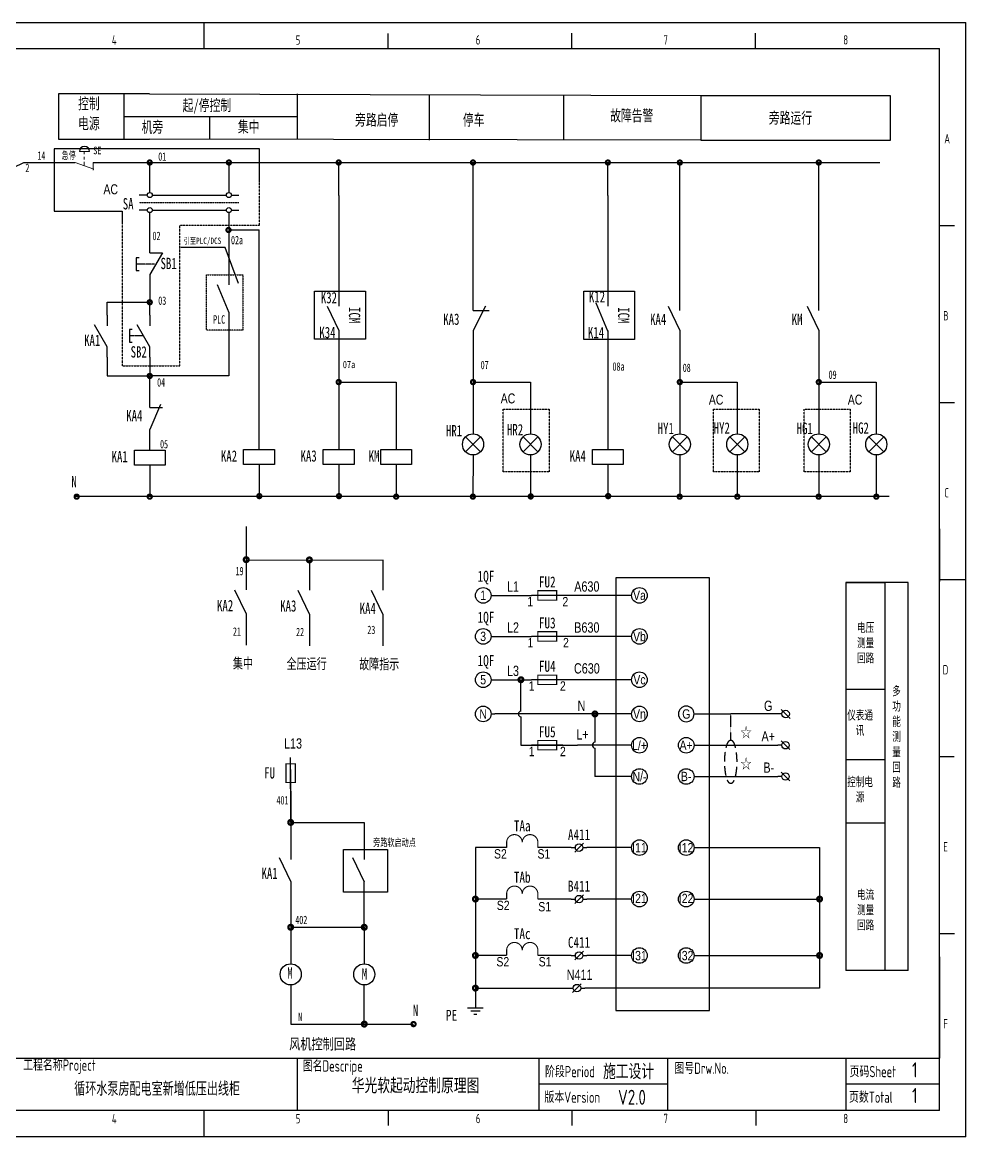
# Model space of a CAD drawing. Header units: millimetres. Extents: x 401220 to 2750366, y -101310 to 943175.
# Drawn here: x 1135406 to 1172682, y 230937 to 274941 of the extents above; entities that cross this region are included whole.
import ezdxf
from ezdxf.enums import TextEntityAlignment as Align

# ---------------------------------------------------------------- set-up
doc = ezdxf.new("R2010")
doc.units = ezdxf.units.MM
doc.linetypes.add('DASHED', pattern=[0.75, 0.5, -0.25])
doc.linetypes.add('HIDDEN', pattern=[0.375, 0.25, -0.125])
for name, color, linetype in [('CONNECT', 3, 'Continuous'), ('D1', 4, 'Continuous'), ('DIM', 1, 'Continuous'), ('TEXT', 4, 'Continuous'), ('图框_外框线', 7, 'Continuous'), ('图框_标题栏属性', 4, 'Continuous'), ('图框_标题栏文字', 6, 'Continuous'), ('图框_视口', 7, 'Continuous'), ('照明平面导线层', 3, 'Continuous')]:
    doc.layers.add(name, color=color, linetype=linetype)
doc.layers.add('SW', color=8, linetype='Continuous', lineweight=20)
doc.styles.add('IDQSTYLE', font='NSimSun.ttf', dxfattribs={"width": 0.7})
doc.styles.add('LEAD', font='simsun.ttf', dxfattribs={"width": 0.8})
doc.styles.add('NERIN_ISOCP', font='simsun.ttf', dxfattribs={"width": 0.75})
doc.styles.add('ROMANS', font='仿宋_GB2312.ttf', dxfattribs={"width": 0.67})
doc.styles.get("Standard").update_dxf_attribs({"font": 'arial.ttf', "bigfont": 'hzdx.shx'})
doc.styles.add('工程字', font='gbenor.shx', dxfattribs={"width": 0.8, "bigfont": 'hztxt.shx'})
doc.styles.add('标准', font='NSimSun.ttf', dxfattribs={"width": 0.667})

# ---------------------------------------------------------------- blocks, each defined once
blk = doc.blocks.new('SYMB2_M_PWF20')
at = {"color": 7}
blk.add_line((0, 0), (10, 0), dxfattribs=at)
at = {"color": 7, "const_width": 0.35}
blk.add_lwpolyline([(8, -1.5), (8, 1.5), (2, 1.5), (2, -1.5)], close=True, dxfattribs=at)
blk = doc.blocks.new('SYMB2_M_PWF26')
at = {"color": 7, "const_width": 0.35}
for points in [[(0, 0), (0, 1.67, -1), (5, 1.67, -2.414214)], [(5, 1.67, -1), (10, 1.67), (10, 0)]]:
    blk.add_lwpolyline(points, format="xyb", dxfattribs=at)
blk = doc.blocks.new('SYMB2_S_PWF4')
at = {"color": 7}
for p, q in [((-5, -0.5), (-5, 0.5)), ((-4, -1.5), (-4, 1.5)), ((-3, -2.5), (-3, 2.5)), ((0, 0), (-3, 0))]:
    blk.add_line(p, q, dxfattribs=at)
at = {"color": 7, "const_width": 0.3}
for points in [[(-5, 0.5), (-5, -0.5)], [(-4, 1.5), (-4, -1.5)], [(-3, 2.5), (-3, -2.5)]]:
    blk.add_lwpolyline(points, dxfattribs=at)
blk = doc.blocks.new('SYMB2_S_PWF23a')
for p, q in [((0, -1.3), (0, 0)), ((1.41, -1.09), (-1.41, -3.91))]:
    blk.add_line(p, q)
blk.add_circle((0, -2.5), 1.2)
blk = doc.blocks.new('SYMB2_M_PWF87')
at = {"color": 7}
for p, q in [((0, 0), (1.3, 0)), ((3.7, 0), (5, 0))]:
    blk.add_line(p, q, dxfattribs=at)
for p, q in [((2.5, 0), (1.1, -1.4)), ((3.9, 1.4), (2.5, 0))]:
    blk.add_line(p, q)
blk.add_circle((2.5, 0), 1.2)
blk = doc.blocks.new('SYMB2_S_PWF13a')
blk.add_line((-1.25, 0), (0, 0))
blk.add_circle((-3.75, 0), 2.5)

msp = doc.modelspace()

# ---------------------------------------------------------------- linework, layer by layer
at = {"color": 0}
for p, q in [((1140429.35313, 272114.22848), (1136833.04646, 272114.22848)), ((1136833.04646, 272114.22848), (1136833.04646, 270331.39288)), ((1136833.04646, 270331.39288), (1140429.35313, 270331.39288)), ((1140442.17754, 268218.76485), (1140442.17764, 269406.84677)), ((1143569.84427, 269404.56092), (1143569.84427, 268218.76485)), ((1140342.58714, 268119.17445), (1140026.99862, 268119.17445)), ((1140541.76794, 268119.17445), (1143470.25387, 268119.17445)), ((1143669.43467, 268119.17445), (1143956.0918, 268119.17445)), ((1140342.58714, 267524.12865), (1140026.99862, 267524.12865)), ((1140442.17743, 265843.22622), (1140442.17752, 267424.53825)), ((1140541.76794, 267524.12865), (1143470.25387, 267524.12865)), ((1143569.84427, 267424.53825), (1143569.84427, 264579.68348)), ((1143669.43467, 267524.12865), (1143956.0918, 267524.12865)), ((1140940.49815, 265843.22618), (1140442.17736, 264980.10942)), ((1139906.82427, 265644.04545), (1139906.82423, 265146.09346)), ((1140023.01307, 265644.04545), (1139906.82427, 265644.04545)), ((1139906.82423, 265146.09346), (1140023.01303, 265146.09345)), ((1138763.99154, 263371.73145), (1138763.99151, 262956.77145)), ((1140442.17713, 263371.73145), (1140442.17706, 262956.77145)), ((1143569.84427, 263466.36018), (1143569.84427, 260977.1498)), ((1138763.99144, 262126.85145), (1138266.03951, 262989.32965)), ((1139636.05496, 262807.06654), (1139636.05492, 262309.11454)), ((1139752.24376, 262807.06653), (1139636.05496, 262807.06654)), ((1140442.17694, 262126.85145), (1139944.2248, 262989.32954)), ((1139636.05492, 262309.11454), (1139752.24372, 262309.11453)), ((1138763.99141, 261711.89145), (1138763.99144, 262126.85145)), ((1140442.17687, 261711.89145), (1140442.17694, 262126.85145)), ((1140442.17711, 259726.93587), (1140442.17711, 260977.15012)), ((1143569.84427, 260977.1498), (1141816.46513, 260977.1498)), ((1140872.39273, 259844.89731), (1140442.17704, 258863.81907)), ((1169652.76046, 256210.8802), (1137513.73688, 256210.8802)), ((1146276.43035, 231967.52947), (1146276.43035, 234042.32947)), ((1146604.01493, 234038.71889), (1171644.6667, 234038.71889)), ((1155833.65528, 231974.57282), (1155833.65528, 234038.71889)), ((1160906.31129, 231974.57282), (1160906.31129, 234049.37282)), ((1167938.64844, 234038.71889), (1167938.64844, 231974.57282)), ((1160906.31129, 233011.97282), (1155833.65528, 233011.97282)), ((1171644.6667, 233011.97282), (1167938.64844, 233011.97282)), ((1171644.6667, 231974.57282), (1113548.72514, 231974.57282))]:
    msp.add_line(p, q, dxfattribs=at)
at = {"color": 0, "linetype": 'ByBlock', "ltscale": 3}
for p, q in [((1139418.50309, 272114.22848), (1139418.50309, 270331.39288)), ((1140429.35313, 272114.22848), (1162235.59563, 272051.17871)), ((1139418.50309, 271222.81068), (1146272.82411, 271222.81068)), ((1142807.85861, 271230.19363), (1142807.85861, 270331.39288)), ((1162235.59563, 270287.61103), (1140429.35313, 270331.39288)), ((1140442.17736, 264980.10942), (1140442.17725, 263887.3607)), ((1140442.17704, 258049.35988), (1140442.17704, 258863.81907)), ((1144759.95264, 258072.77977), (1144759.95264, 258887.23895)), ((1171644.66981, 254934.91889), (1171644.6667, 252860.11889)), ((1144253.7989, 251578.19674), (1144253.7989, 250341.51024)), ((1146749.55288, 251561.49917), (1146749.55288, 250324.81267)), ((1149656.50209, 251560.00875), (1149656.50209, 250323.32224)), ((1146011.01714, 244583.98986), (1146011.01714, 243347.30335)), ((1148918.71703, 243345.81254), (1148917.96635, 241881.68738))]:
    msp.add_line(p, q, dxfattribs=at)
at = {"color": 0, "ltscale": 0.7}
for p, q in [((1146272.82411, 272114.22848), (1146272.82411, 270331.39288)), ((1151489.02859, 272070.44664), (1151489.02859, 270287.61103)), ((1156791.24206, 272070.44664), (1156791.24206, 270287.61103)), ((1134619.13227, 268999.19207), (1135462.96425, 269404.56092)), ((1138203.96031, 269404.56092), (1155249.03653, 269404.56092)), ((1155249.03653, 269404.56092), (1161386.17162, 269404.56092)), ((1147907.36775, 268107.2478), (1147907.36775, 264927.73209)), ((1158542.1043, 268107.2478), (1158542.1043, 264927.73209)), ((1147907.36775, 264927.73209), (1147907.36775, 263734.01798)), ((1158542.1043, 264927.73209), (1158542.1043, 263734.01798)), ((1143574.34084, 263466.36018), (1143119.52567, 264579.68348)), ((1147447.45256, 263734.01798), (1147907.36775, 262776.64015)), ((1153708.21374, 263734.01798), (1153214.8141, 262776.64015)), ((1158540.62296, 262740.43189), (1158085.80779, 263853.75519)), ((1160926.25643, 263734.01798), (1161386.17162, 262776.64015)), ((1166416.93035, 263734.01895), (1166876.84555, 262776.64112)), ((1147907.36775, 262776.64015), (1147907.36775, 261857.02821)), ((1158542.1043, 262776.64015), (1158542.1043, 261857.02821)), ((1147907.36775, 261857.02821), (1147907.36775, 258072.77977)), ((1158542.1043, 261857.02821), (1158542.1043, 258072.77977)), ((1144253.7989, 255032.04281), (1144253.7989, 252535.57457)), ((1146749.55288, 253712.59111), (1146749.55288, 252518.877)), ((1149656.50209, 253711.10068), (1149656.50209, 252517.38657)), ((1143793.88371, 252535.57457), (1144253.7989, 251578.19674)), ((1146289.63768, 252518.877), (1146749.55288, 251561.49917)), ((1149196.5869, 252517.38657), (1149656.50209, 251560.00875)), ((1146009.95431, 245434.33639), (1146009.95431, 243347.30389)), ((1145551.10194, 241963.70789), (1146011.01714, 241006.33007)), ((1148458.05116, 241963.70789), (1148917.96635, 241006.33007))]:
    msp.add_line(p, q, dxfattribs=at)
at = {"color": 1}
for p, q in [((1144782.6209, 269949.67416), (1136669.88111, 269949.67416)), ((1136669.88111, 269949.67416), (1136669.88111, 267484.2005)), ((1144782.6209, 268637.71916), (1144782.6209, 269949.67416)), ((1136669.88111, 267484.2005), (1139359.13644, 267484.2005)), ((1139359.13644, 267484.2005), (1139359.13644, 266997.38682))]:
    msp.add_line(p, q, dxfattribs=at)
for p, q in [((1135462.96425, 269404.56092), (1137502.21906, 269404.56092)), ((1153214.8141, 263554.71671), (1153214.8141, 269404.56092)), ((1161386.17162, 263554.71671), (1161386.17162, 269404.56092)), ((1161386.17162, 269404.56092), (1169287.12534, 269404.56092)), ((1166876.84555, 263554.71768), (1166876.84555, 269404.56189)), ((1153214.8141, 263554.71671), (1153853.04234, 263554.71671)), ((1153214.8141, 262776.64015), (1153214.8141, 258691.88574)), ((1161386.17162, 262776.64015), (1161386.17162, 258691.88574)), ((1166876.84555, 262776.64112), (1166876.84555, 258691.88671)), ((1147907.38293, 260734.26295), (1150179.01123, 260734.26295)), ((1150179.01123, 260734.26295), (1150179.01123, 258072.77977)), ((1153214.8141, 260734.26295), (1155486.4424, 260734.26295)), ((1155486.4424, 260734.26295), (1155486.4424, 258691.88574)), ((1161386.17162, 260734.26295), (1163657.79992, 260734.26295)), ((1163657.79992, 260734.26295), (1163657.79992, 258691.88574)), ((1166876.84555, 260734.26391), (1169148.47385, 260734.26391)), ((1169148.47385, 260734.26391), (1169148.47385, 258691.88671)), ((1152920.26605, 258569.87994), (1153509.36215, 257980.78384)), ((1152920.26605, 257980.78384), (1153509.36215, 258569.87994)), ((1155191.89435, 258569.87994), (1155780.99045, 257980.78384)), ((1155191.89435, 257980.78384), (1155780.99045, 258569.87994)), ((1161091.62357, 258569.87994), (1161680.71968, 257980.78384)), ((1161091.62357, 257980.78384), (1161680.71968, 258569.87994)), ((1163363.25187, 258569.87994), (1163952.34798, 257980.78384)), ((1163363.25187, 257980.78384), (1163952.34798, 258569.87994)), ((1166582.2975, 258569.88091), (1167171.3936, 257980.78481)), ((1166582.2975, 257980.78481), (1167171.3936, 258569.88091)), ((1168853.9258, 258569.88091), (1169443.0219, 257980.78481)), ((1168853.9258, 257980.78481), (1169443.0219, 258569.88091)), ((1150179.01123, 257482.54565), (1150179.08705, 256211.01152)), ((1153214.8141, 257858.77804), (1153209.9548, 256184.7609)), ((1155486.4424, 257858.77804), (1155486.4424, 256178.15277)), ((1161386.17162, 257858.77804), (1161381.31233, 256184.7609)), ((1163657.79992, 257858.77804), (1163657.79992, 256210.8802)), ((1166876.84555, 257858.77901), (1166871.98625, 256184.76187)), ((1169148.47385, 257858.77901), (1169148.47385, 256210.88117)), ((1155108.0052, 247744.66633), (1155108.0052, 248980.92574)), ((1155108.0052, 247513.85615), (1155108.0052, 246395.19601)), ((1158033.23021, 247629.26124), (1158033.23021, 246510.6011)), ((1162100.93623, 247629.26124), (1163397.32897, 247628.84237)), ((1155108.0052, 246395.19601), (1157343.01913, 246395.19601)), ((1157323.28599, 246395.19601), (1157343.01913, 246395.19601)), ((1158033.23021, 246279.79092), (1158033.23021, 245161.13078)), ((1146009.95438, 245906.08305), (1146009.95438, 245906.08284)), ((1146011.01714, 243347.30335), (1148917.96635, 243345.81292)), ((1146011.01714, 243347.30335), (1146011.01714, 241881.68738)), ((1146011.01714, 241006.33007), (1146011.01714, 239207.85143)), ((1148917.96635, 239207.85143), (1148917.96635, 241006.33007)), ((1162100.94193, 240319.26758), (1163036.77349, 240319.26758)), ((1163036.77349, 240319.26758), (1166907.84481, 240319.26758)), ((1146011.01714, 239207.85143), (1148917.96635, 239207.85143)), ((1146011.01714, 239207.85143), (1146011.01714, 237763.40339)), ((1148917.96635, 239207.85143), (1148917.96635, 237763.40339)), ((1146011.01714, 236930.29569), (1146011.01714, 235383.3538)), ((1148917.96635, 235383.3538), (1148917.96635, 236930.29569)), ((1146011.01714, 235383.3538), (1148917.96635, 235383.3538)), ((1148917.96635, 235383.3538), (1150864.7051, 235383.3538))]:
    msp.add_line(p, q)
at = {"color": 1, "linetype": 'HIDDEN'}
for p, q in [((1144782.6209, 266932.13673), (1144782.6209, 268637.71916)), ((1139359.13644, 266997.38682), (1139359.13644, 261371.32518)), ((1141634.55621, 261371.32518), (1141634.55621, 266932.13673)), ((1141634.55621, 266932.13673), (1144782.6209, 266932.13673)), ((1139359.13644, 261371.32518), (1139542.54432, 261371.32518)), ((1139542.54432, 261371.32518), (1141634.55621, 261371.32518))]:
    msp.add_line(p, q, dxfattribs=at)
at = {"color": 0, "linetype": 'DASHED', "ltscale": 3}
msp.add_line((1140026.99862, 267821.65155), (1143956.0918, 267821.65155), dxfattribs=at)
at = {"color": 0, "ltscale": 3}
for p in [(1143569.84427, 266752.66756), (1144759.95264, 258887.23895)]:
    msp.add_line(p, (1144759.95264, 266752.66756), dxfattribs=at)
at = {"color": 0, "linetype": 'Continuous'}
for p, q in [((1140442.17743, 265843.22622), (1140940.49815, 265843.22618)), ((1140442.17711, 259726.93587), (1140940.49783, 259726.93583))]:
    msp.add_line(p, q, dxfattribs=at)
at = {"color": 4, "linetype": 'ByBlock', "ltscale": 3}
for p, q in [((1143426.75494, 266054.84661), (1141668.31949, 266054.84661)), ((1143952.24965, 264622.43623), (1143426.75494, 266054.84661))]:
    msp.add_line(p, q, dxfattribs=at)
at = {"color": 0, "linetype": 'HIDDEN', "ltscale": 3}
for p, q in [((1140634.25523, 265395.78997), (1139906.82425, 265396.81362)), ((1140193.20087, 262558.09049), (1139636.05494, 262558.09054))]:
    msp.add_line(p, q, dxfattribs=at)
at = {"ltscale": 3}
msp.add_line((1144253.7989, 253721.81397), (1149656.50209, 253703.62598), dxfattribs=at)
at = {"color": 0, "linetype": 'ByBlock'}
for p, q in [((1171644.6667, 251822.71889), (1171644.6667, 252860.11889)), ((1171644.6667, 250785.31889), (1171644.6667, 251822.71889)), ((1171644.6667, 250488.91889), (1171644.6667, 251526.31889)), ((1171644.6667, 249451.51889), (1171644.6667, 250785.31889)), ((1171644.6667, 249451.51889), (1171644.6667, 250488.91889)), ((1171644.6667, 248414.11889), (1171644.6667, 249451.51889)), ((1171644.6667, 247376.71889), (1171644.6667, 248414.11889)), ((1171644.6667, 246339.31889), (1171644.6667, 247376.71889)), ((1171644.6667, 245301.91889), (1171644.6667, 246339.31889)), ((1171644.6667, 244264.51889), (1171644.6667, 245301.91889)), ((1171644.6667, 243227.11889), (1171644.6667, 244264.51889)), ((1171644.6667, 242189.71889), (1171644.6667, 243227.11889)), ((1171644.6667, 241152.31889), (1171644.6667, 242189.71889)), ((1171644.6667, 240114.91889), (1171644.6667, 241152.31889)), ((1171644.6667, 239077.51889), (1171644.6667, 240114.91889)), ((1171644.6667, 238040.11889), (1171644.6667, 239077.51889)), ((1171644.6667, 238040.11889), (1171644.6667, 234038.71889))]:
    msp.add_line(p, q, dxfattribs=at)
at = {"color": 7, "linetype": 'HIDDEN', "ltscale": 5}
msp.add_line((1163397.32897, 246599.46263), (1163397.32897, 247628.84237), dxfattribs=at)
msp.add_lwpolyline([(1162235.59563, 272051.17871), (1169701.47666, 272051.17871), (1169701.47666, 270277.18629), (1162235.59563, 270277.18629)], close=True)
at = {"color": 0, "const_width": 165.984}
for points in [[(1140400.68111, 269404.56092, 1), (1140483.67311, 269404.56092, 1)], [(1143528.34827, 269404.56092, 1), (1143611.34027, 269404.56092, 1)], [(1153173.3181, 269404.56092, 1), (1153256.3101, 269404.56092, 1)], [(1140400.68125, 263887.3607, 1), (1140483.67325, 263887.3607, 1)], [(1140400.68111, 260977.15012, 1), (1140483.67311, 260977.15012, 1)], [(1147865.88693, 260734.26295, 1), (1147948.87893, 260734.26295, 1)], [(1153173.3181, 260734.26295, 1), (1153256.3101, 260734.26295, 1)], [(1161344.67562, 260734.26295, 1), (1161427.66762, 260734.26295, 1)], [(1166835.34955, 260734.26391, 1), (1166918.34155, 260734.26391, 1)], [(1137513.73688, 256210.8802, 1), (1137596.72888, 256210.8802, 1)], [(1140400.68111, 256210.8802, 1), (1140483.67311, 256210.8802, 1)], [(1144731.10382, 256231.96984, 1), (1144814.09582, 256231.96984, 1)], [(1147878.51893, 256231.96984, 1), (1147961.51093, 256231.96984, 1)], [(1150137.59105, 256211.01152, 1), (1150220.58305, 256211.01152, 1)], [(1153168.53462, 256210.8802, 1), (1153251.52662, 256210.8802, 1)], [(1155454.61708, 256218.50616, 1), (1155537.60908, 256218.50616, 1)], [(1158513.25548, 256231.96984, 1), (1158596.24748, 256231.96984, 1)], [(1161339.89214, 256210.8802, 1), (1161422.88414, 256210.8802, 1)], [(1163616.37974, 256211.01152, 1), (1163699.37174, 256211.01152, 1)], [(1166830.56607, 256210.88117, 1), (1166913.55807, 256210.88117, 1)], [(1169106.97785, 256210.8802, 1), (1169189.96985, 256210.8802, 1)], [(1150823.2091, 235383.3538, 1), (1150906.2011, 235383.3538, 1)]]:
    msp.add_lwpolyline(points, format="xyb", close=True, dxfattribs=at)
at = {"color": 0, "linetype": 'ByBlock', "const_width": 165.984}
for points in [[(1147865.87175, 269404.56092, 1), (1147948.86375, 269404.56092, 1)], [(1158500.6083, 269404.56092, 1), (1158583.6003, 269404.56092, 1)], [(1161344.67562, 269404.56092, 1), (1161427.66762, 269404.56092, 1)], [(1166835.34955, 269404.56189, 1), (1166918.34155, 269404.56189, 1)], [(1143512.52636, 266739.99686, 1), (1143595.51836, 266739.99686, 1)]]:
    msp.add_lwpolyline(points, format="xyb", close=True, dxfattribs=at)
at = {"color": 1, "linetype": 'DASHED', "ltscale": 3}
msp.add_lwpolyline([(1142686.93803, 264965.23512), (1144122.33351, 264965.23512), (1144122.33351, 262786.71896), (1142686.93803, 262786.71896)], close=True, dxfattribs=at)
at = {"color": 0, "linetype": 'ByBlock', "ltscale": 3}
for points in [[(1146956.73895, 264325.08718), (1148962.48786, 264325.08718), (1148962.48786, 262425.53653), (1146956.73895, 262425.53653)], [(1157591.4755, 264319.29932), (1159597.22441, 264319.29932), (1159597.22441, 262419.74867), (1157591.4755, 262419.74867)]]:
    msp.add_lwpolyline(points, close=True, dxfattribs=at)
at = {"color": 1, "linetype": 'HIDDEN'}
for points in [[(1154408.73089, 259660.75347), (1156217.50633, 259660.75347), (1156217.50633, 257194.53171), (1154408.73089, 257194.53171)], [(1162717.4965, 259660.75347), (1164526.27194, 259660.75347), (1164526.27194, 257194.53171), (1162717.4965, 257194.53171)], [(1166302.17288, 259660.75444), (1168110.94832, 259660.75444), (1168110.94832, 257194.53268), (1166302.17288, 257194.53268)]]:
    msp.add_lwpolyline(points, close=True, dxfattribs=at)
at = {"color": 0, "ltscale": 0.7}
for points in [[(1139834.05186, 258049.35988), (1141050.30223, 258049.35988), (1141050.30223, 257459.12576), (1139834.05186, 257459.12576)], [(1144151.82745, 258072.77977), (1145368.07782, 258072.77977), (1145368.07782, 257482.54565), (1144151.82745, 257482.54565)], [(1147299.24257, 258072.77977), (1148515.49294, 258072.77977), (1148515.49294, 257482.54565), (1147299.24257, 257482.54565)], [(1149570.88605, 258072.77977), (1150787.13642, 258072.77977), (1150787.13642, 257482.54565), (1149570.88605, 257482.54565)], [(1157933.97911, 258072.77977), (1159150.22949, 258072.77977), (1159150.22949, 257482.54565), (1157933.97911, 257482.54565)]]:
    msp.add_lwpolyline(points, close=True, dxfattribs=at)
at = {"color": 7, "const_width": 185.0688}
for points in [[(1144207.5317, 253721.81397, 1), (1144300.0661, 253721.81397, 1)], [(1146703.28568, 253712.59111, 1), (1146795.82008, 253712.59111, 1)], [(1155061.738, 248980.92574, 1), (1155154.2724, 248980.92574, 1)], [(1157986.96301, 247629.26124, 1), (1158079.49741, 247629.26124, 1)], [(1145964.74994, 243347.30335, 1), (1146057.28434, 243347.30335, 1)], [(1153263.57224, 240319.26758, 1), (1153356.10664, 240319.26758, 1)], [(1166861.57761, 240319.26758, 1), (1166954.11201, 240319.26758, 1)], [(1145964.74994, 239207.85143, 1), (1146057.28434, 239207.85143, 1)], [(1148871.69915, 239207.85143, 1), (1148964.23355, 239207.85143, 1)], [(1153263.57224, 238093.08398, 1), (1153356.10664, 238093.08398, 1)], [(1166861.57761, 238093.08398, 1), (1166954.11201, 238093.08398, 1)], [(1153263.57224, 236804.52911, 1), (1153356.10664, 236804.52911, 1)], [(1148871.69915, 235383.3538, 1), (1148964.23355, 235383.3538, 1)]]:
    msp.add_lwpolyline(points, format="xyb", close=True, dxfattribs=at)
at = {"color": 7}
msp.add_lwpolyline([(1148102.72701, 242284.4702), (1149834.56356, 242284.4702), (1149834.56356, 240597.33637), (1148102.72701, 240597.33637)], close=True, dxfattribs=at)
at = {"color": 0}
for centre in [(1140442.17754, 268119.17445), (1143569.84427, 268119.17445), (1140442.17754, 267524.12865), (1143569.84427, 267524.12865)]:
    msp.add_circle(centre, 99.5904, dxfattribs=at)
for centre in [(1153214.8141, 258275.33189), (1155486.4424, 258275.33189), (1161386.17162, 258275.33189), (1163657.79992, 258275.33189), (1166876.84555, 258275.33286), (1169148.47385, 258275.33286), (1146011.01714, 237346.84954), (1148917.96635, 237346.84954)]:
    msp.add_circle(centre, 416.55385)
at = {"color": 0, "ltscale": 0.7}
for centre in [(1137555.82878, 256210.8802), (1150865.301, 235383.3538)]:
    msp.add_circle(centre, 90.06387, dxfattribs=at)
for centre in [(1155122.05383, 247629.26124), (1158047.27884, 246395.19601)]:
    msp.add_arc(centre, 116.25704, 96.940648498, 263.059351502)
at = {"color": 7, "linetype": 'HIDDEN', "ltscale": 1500}
msp.add_ellipse((1163397.32897, 245738.93456), major_axis=(0, 860.52806), ratio=0.2749131186, dxfattribs=at)
at = {"layer": 'CONNECT', "color": 0, "linetype": 'ByBlock'}
for p, q in [((1147907.36775, 268107.2478), (1147907.36775, 269404.56092)), ((1158542.1043, 268107.2478), (1158542.1043, 269404.56092))]:
    msp.add_line(p, q, dxfattribs=at)
at = {"layer": 'CONNECT', "color": 0}
for p, q in [((1138763.99154, 263371.73145), (1138763.99154, 263887.3607)), ((1138763.99154, 263887.3607), (1140442.17725, 263887.3607)), ((1140442.17713, 263371.73145), (1140442.17725, 263887.3607)), ((1140442.17732, 263887.3607), (1140442.17732, 263887.3607)), ((1138763.99141, 261711.89145), (1138763.99141, 260977.15012)), ((1140442.17687, 261711.89145), (1140442.1767, 260977.15012)), ((1138763.99141, 260977.15012), (1140442.17711, 260977.15012)), ((1141816.46513, 260977.1498), (1140442.17677, 260977.15012)), ((1140442.17711, 257459.12576), (1140442.17711, 256210.8802)), ((1144759.95271, 257482.54565), (1144759.95271, 256234.30009)), ((1147907.36782, 257482.54565), (1147907.36782, 256234.30009)), ((1158542.10437, 257482.54565), (1158542.10437, 256234.30009))]:
    msp.add_line(p, q, dxfattribs=at)
at = {"layer": 'CONNECT', "color": 7}
for p, q in [((1167944.71956, 252818.57038), (1169486.71659, 252818.57038)), ((1170412.41931, 252818.57038), (1167944.71956, 252818.57038)), ((1167944.71956, 252818.57038), (1167944.71956, 239516.72392)), ((1169486.71659, 252818.57038), (1169486.71659, 239516.72392)), ((1170412.41931, 239516.72392), (1170412.41931, 252818.57038)), ((1154081.35322, 252311.4508), (1155531.39389, 252311.4508)), ((1159325.46128, 252311.4508), (1156765.18589, 252311.4508)), ((1167944.71956, 252379.69095), (1167944.71956, 239077.8445)), ((1169486.71659, 252379.69095), (1169486.71659, 239077.8445)), ((1170412.41931, 239077.8445), (1170412.41931, 252379.69095)), ((1167944.71956, 251968.87033), (1167944.71956, 238667.02388)), ((1169486.71659, 251968.87033), (1169486.71659, 238667.02388)), ((1170412.41931, 238667.02388), (1170412.41931, 251968.87033)), ((1167944.71956, 251529.99091), (1167944.71956, 238228.14445)), ((1169486.71659, 251529.99091), (1169486.71659, 238228.14445)), ((1170412.41931, 238228.14445), (1170412.41931, 251529.99091)), ((1167944.72526, 251245.27724), (1167944.72526, 237943.43078)), ((1169486.72229, 251245.27724), (1169486.72229, 237943.43078)), ((1170412.42502, 237943.43078), (1170412.42502, 251245.27724)), ((1154081.35322, 250693.22609), (1155531.39389, 250693.22609)), ((1159325.46128, 250693.22609), (1156765.18589, 250693.22609)), ((1167944.72526, 250806.39782), (1167944.72526, 237504.55136)), ((1169486.72229, 250806.39782), (1169486.72229, 237504.55136)), ((1170412.42502, 237504.55136), (1170412.42502, 250806.39782)), ((1154081.35322, 248980.92574), (1155531.39389, 248980.92574)), ((1159325.46128, 248980.92574), (1156765.18589, 248980.92574)), ((1169486.71659, 248599.67481), (1167944.71956, 248599.67481)), ((1159325.46128, 247629.26124), (1154081.35322, 247629.26124)), ((1165257.51443, 247628.84237), (1163397.32897, 247628.84237)), ((1159325.46128, 246395.19601), (1157343.01913, 246395.19601)), ((1162100.93623, 246394.92278), (1165252.06838, 246394.92278)), ((1169486.71659, 245824.97065), (1167944.71956, 245824.97065)), ((1159325.46128, 245161.13078), (1158033.23021, 245161.13078)), ((1162100.93623, 245160.85754), (1165252.06838, 245160.85754)), ((1169486.72229, 243323.39662), (1167944.72526, 243323.39662)), ((1154543.33489, 242351.89709), (1153309.83944, 242351.89709)), ((1153309.83944, 242351.89709), (1153309.83944, 237276.5472)), ((1157097.20643, 242351.89709), (1155777.12689, 242351.89709)), ((1159325.46698, 242351.89709), (1157714.10243, 242351.89709)), ((1162100.94193, 242351.89709), (1166907.84481, 242351.89709)), ((1166907.84481, 242351.89709), (1166907.84481, 237696.13039)), ((1153309.83944, 241460.30059), (1153309.83944, 236384.95069)), ((1166907.84481, 241460.29581), (1166907.84481, 236804.52911)), ((1154543.33489, 240319.26758), (1153309.83944, 240319.26758)), ((1157097.20643, 240319.26758), (1155777.12689, 240319.26758)), ((1159325.46698, 240319.26758), (1157714.10243, 240319.26758)), ((1154543.33489, 238093.08398), (1153309.83944, 238093.08398)), ((1157097.20643, 238093.08398), (1155777.12689, 238093.08398)), ((1159325.46698, 238093.08398), (1157714.10243, 238093.08398)), ((1162100.94193, 238093.08398), (1166907.84481, 238093.08398)), ((1170412.42502, 237504.55136), (1167944.72526, 237504.55136)), ((1169486.72799, 237504.55136), (1167944.73097, 237504.55136)), ((1153309.83944, 236804.52911), (1157012.07478, 236804.52911)), ((1166907.84481, 236804.52911), (1157628.97078, 236804.52911))]:
    msp.add_line(p, q, dxfattribs=at)
at = {"layer": 'D1', "color": 7, "linetype": 'ByBlock'}
msp.add_arc((1137867.77613, 269836.17672), 200.52575, 0, 180, dxfattribs=at)
at = {"layer": 'TEXT', "color": 7, "ltscale": 5}
msp.add_lwpolyline([(1158862.78928, 235919.41109), (1162563.60823, 235919.41109), (1162563.60823, 253003.28312), (1158862.78928, 253003.28312), (1158862.78928, 235919.41109)], dxfattribs=at)
at = {"layer": '图框_外框线', "color": 0}
for p, q in [((1110436.60651, 274930.75082), (1172682.0667, 274930.75082)), ((1172682.0667, 230937.17282), (1172682.0667, 274930.75082)), ((1172682.0667, 230937.17282), (1110436.60651, 230937.17282))]:
    msp.add_line(p, q, dxfattribs=at)
at = {"layer": '图框_外框线', "color": 0, "lineweight": 30}
for p, q in [((1142596.03086, 273908.49953), (1142596.03086, 274941.3299)), ((1171644.6667, 252938.87269), (1172682.0667, 252938.87269)), ((1142597.29923, 230937.17282), (1142597.29923, 231974.57282))]:
    msp.add_line(p, q, dxfattribs=at)
at = {"layer": '图框_外框线', "color": 0, "lineweight": -3}
for p, q in [((1149857.76913, 273906.78315), (1149857.76913, 274499.58315)), ((1157119.73659, 273913.82649), (1157119.73659, 274506.62649)), ((1164381.53659, 273913.82649), (1164381.53659, 274506.62649)), ((1171644.6667, 266923.72155), (1172236.13659, 266923.72155)), ((1171644.6667, 259933.61661), (1172236.13659, 259933.61661)), ((1171644.6667, 245954.01636), (1172222.70818, 245954.01636)), ((1171644.6667, 238964.64812), (1172237.4667, 238964.64812)), ((1149859.09923, 231967.52947), (1149859.09923, 231374.72947)), ((1157121.0667, 231974.57282), (1157121.0667, 231381.77282)), ((1164382.8667, 231974.57282), (1164382.8667, 231381.77282))]:
    msp.add_line(p, q, dxfattribs=at)
at = {"layer": '图框_视口', "color": 0}
for p, q in [((1113548.72514, 273903.17257), (1171644.6667, 273903.17257)), ((1171644.6667, 231974.57282), (1171644.6667, 273903.17257)), ((1113550.05525, 234038.71889), (1171644.6667, 234038.71889))]:
    msp.add_line(p, q, dxfattribs=at)
at = {"layer": '照明平面导线层', "color": 7, "linetype": 'ByBlock', "lineweight": 20}
for p, q in [((1138068.27363, 269836.17672), (1137667.27863, 269836.17672)), ((1137853.08969, 269735.92797), (1137853.08969, 269836.17672)), ((1137502.21906, 269404.56092), (1138233.3332, 269143.12885)), ((1137853.08969, 269529.87186), (1137853.08969, 269630.12061)), ((1137853.08969, 269279.09647), (1137853.08969, 269429.62311)), ((1138203.96031, 269404.56092), (1138203.96031, 269103.34122))]:
    msp.add_line(p, q, dxfattribs=at)

# ---------------------------------------------------------------- block references
at = {"color": 7, "xscale": 123.3791999982046, "yscale": 123.3791999982046, "zscale": 123.3791999982046}
for name, p in [('SYMB2_S_PWF13a', (1154081.35322, 252311.4508)), ('SYMB2_S_PWF13a', (1154081.35322, 250693.22609)), ('SYMB2_S_PWF13a', (1154081.35322, 248980.92574)), ('SYMB2_S_PWF13a', (1154081.35322, 247629.26124)), ('SYMB2_S_PWF13a', (1162100.93623, 246394.92278)), ('SYMB2_S_PWF13a', (1162100.93623, 245160.85754)), ('SYMB2_M_PWF26', (1154543.33489, 242351.89709)), ('SYMB2_M_PWF87', (1157097.20643, 242351.89709)), ('SYMB2_S_PWF13a', (1162100.94193, 242351.89709)), ('SYMB2_M_PWF26', (1154543.33489, 240319.26758)), ('SYMB2_M_PWF87', (1157097.20643, 240319.26758)), ('SYMB2_S_PWF13a', (1162100.94193, 240319.26758)), ('SYMB2_M_PWF26', (1154543.33489, 238093.08398)), ('SYMB2_M_PWF87', (1157097.20643, 238093.08398)), ('SYMB2_S_PWF13a', (1162100.94193, 238093.08398))]:
    msp.add_blockref(name, p, dxfattribs=at)
at = {"color": 7}
for name, p, xscale, yscale, zscale, rotation in [('SYMB2_S_PWF13a', (1159325.46128, 252311.4508), 123.3791999982046, 123.3791999982046, 123.3791999982046, 179.9999969264097), ('SYMB2_M_PWF20', (1156765.18589, 252311.4508), 123.3791999982046, 123.3791999982046, 123.3791999982046, 179.9999969264097), ('SYMB2_M_PWF20', (1156765.18589, 250693.22609), 123.3791999982046, 123.3791999982046, 123.3791999982046, 179.9999969264097), ('SYMB2_S_PWF13a', (1159325.46128, 250693.22609), 123.3791999982046, 123.3791999982046, 123.3791999982046, 179.9999969264097), ('SYMB2_M_PWF20', (1156765.18589, 248980.92574), 123.3791999982046, 123.3791999982046, 123.3791999982046, 179.9999969264097), ('SYMB2_S_PWF13a', (1159325.46128, 248980.92574), 123.3791999982046, 123.3791999982046, 123.3791999982046, 179.9999969264097), ('SYMB2_S_PWF13a', (1159325.46128, 247629.26124), 123.3791999982046, 123.3791999982046, 123.3791999982046, 179.9999969264097), ('SYMB2_S_PWF13a', (1162100.93623, 247629.26124), -123.3791999982046, 123.3791999998878, 123.3792, 180.0000030735903), ('SYMB2_S_PWF23a', (1165257.51443, 247628.84237), 123.3791999998878, 123.3791999998878, 123.3791999998878, 89.99999846379107), ('SYMB2_M_PWF20', (1156765.18589, 246395.19594), 123.3791999982046, 123.3791999982046, 123.3791999982046, 179.9999969264097), ('SYMB2_S_PWF13a', (1159325.46128, 246395.19601), 123.3791999982046, 123.3791999982046, 123.3791999982046, 179.9999969264097), ('SYMB2_S_PWF23a', (1165252.06838, 246394.92278), 123.3791999998878, 123.3791999998878, 123.3791999998878, 89.99999846379107), ('SYMB2_M_PWF20', (1146009.95431, 244672.29105), 123.3791999982046, 123.3791999982046, 123.3791999982046, 89.99999692640965), ('SYMB2_S_PWF13a', (1159325.46128, 245161.13078), 123.3791999982046, 123.3791999982046, 123.3791999982046, 179.9999969264097), ('SYMB2_S_PWF23a', (1165252.06838, 245160.85754), 123.3791999998878, 123.3791999998878, 123.3791999998878, 89.99999846379107), ('SYMB2_S_PWF13a', (1159325.46698, 242351.89709), 123.3791999982046, 123.3791999982046, 123.3791999982046, 179.9999969264097), ('SYMB2_S_PWF13a', (1159325.46698, 240319.26758), 123.3791999982046, 123.3791999982046, 123.3791999982046, 179.9999969264097), ('SYMB2_S_PWF13a', (1159325.46698, 238093.08398), 123.3791999982046, 123.3791999982046, 123.3791999982046, 179.9999969264097), ('SYMB2_S_PWF4', (1153309.83944, 236384.95069), 123.3791999998878, 123.3791999998878, 123.3791999998878, 89.99999846379107)]:
    msp.add_blockref(name, p, dxfattribs=dict(at, xscale=xscale, yscale=yscale, zscale=zscale, rotation=rotation))
at = {"layer": 'TEXT', "color": 7, "xscale": 123.3791999982046, "yscale": 123.3791999982046, "zscale": 123.3791999982046}
msp.add_blockref('SYMB2_M_PWF87', (1157012.07478, 236804.52911), dxfattribs=at)

# ---------------------------------------------------------------- texts
at = {"color": 0, "ltscale": 0.7, "style": 'IDQSTYLE', "width": 0.7}
for s, p in [('控制', (1137610.98134, 271511.44294)), ('起/停控制', (1141740.50841, 271442.52214)), ('故障告警', (1158632.55354, 271037.45109)), ('电源', (1137610.98134, 270724.63403)), ('机旁', (1140121.66551, 270582.70804)), ('集中', (1143924.48169, 270596.6001)), ('旁路启停', (1148556.94578, 270865.37933)), ('停车', (1152814.56557, 270865.37933)), ('旁路运行', (1164902.79406, 270944.33258))]:
    msp.add_text(s, height=447.060634, dxfattribs=at).set_placement(p)
for s, height, p in [('14', 331.968, (1136162.11591, 269677.96178)), ('01', 331.968, (1140937.63165, 269637.7834)), ('2', 331.968, (1135608.08091, 269193.55478)), ('SA', 447.060634, (1139589.16367, 267776.19175)), ('02', 331.968, (1140710.31749, 266505.46511)), ('02a', 331.968, (1143890.13666, 266338.73209)), ('SB1', 447.060634, (1141189.52468, 265419.67231)), ('03', 331.968, (1140937.38255, 263949.31297)), ('K32', 447.060634, (1147521.42201, 264063.64152)), ('K12', 447.060634, (1158112.95112, 264104.76234)), ('PLC', 331.968, (1143184.79342, 263207.33873)), ('KA3', 447.060634, (1152358.80675, 263214.14497)), ('KA4', 447.060634, (1160530.16428, 263214.14497)), ('KM', 447.060634, (1166020.83821, 263214.14593)), ('K34', 447.060634, (1147464.33909, 262689.08652)), ('K14', 447.060634, (1158074.89771, 262691.31077)), ('KA1', 447.060634, (1138169.2072, 262384.30439)), ('07a', 287.5, (1148316.7897, 261425.71357)), ('07', 331.968, (1153675.40897, 261408.73348)), ('08a', 331.968, (1158963.80706, 261346.95886)), ('08', 331.968, (1161658.21126, 261297.46607)), ('09', 331.968, (1167423.59623, 261022.756)), ('04', 331.968, (1140891.72115, 260720.23278)), ('KA4', 447.060634, (1139834.64322, 259407.81567)), ('HR1', 447.060634, (1152467.45417, 258816.22761)), ('HR2', 447.060634, (1154875.5966, 258854.93708)), ('HY1', 447.060634, (1160831.43328, 258906.96702)), ('HY2', 447.060634, (1163043.95056, 258920.91668)), ('HG1', 447.060634, (1166322.10721, 258906.96799)), ('HG2', 447.060634, (1168534.62449, 258920.91765)), ('05', 331.968, (1141007.42016, 258280.82327)), ('KA1', 447.060634, (1139255.20846, 257791.90195)), ('KA2', 447.060634, (1143572.98405, 257815.32184)), ('KA3', 447.060634, (1146720.39917, 257815.32184)), ('KM', 447.060634, (1149306.67905, 257815.32184)), ('KA4', 447.060634, (1157355.13571, 257815.32184)), ('N', 447.06063, (1137453.71696, 256803.39705)), ('19', 331.968, (1143990.87792, 253269.88909)), ('KA2', 447.060634, (1143420.75205, 251910.42391)), ('KA3', 447.060634, (1145916.50603, 251893.72634)), ('KA4', 447.060634, (1149057.2407, 251794.62335)), ('21', 331.968, (1143887.22848, 250885.22295)), ('22', 331.968, (1146382.98246, 250868.52538)), ('23', 331.968, (1149197.67741, 250948.45421)), ('故障指示', 414.96, (1149506.02187, 249609.52005)), ('FU', 447.060634, (1145176.90746, 245301.64764)), ('401', 331.968, (1145687.57239, 244220.77901)), ('KA1', 447.060634, (1145177.97028, 241338.55724)), ('402', 331.968, (1146430.17559, 239495.17497)), ('M', 447.06063, (1145983.63609, 237398.3159)), ('M', 447.06063, (1148925.59455, 237367.26005)), ('N', 447.06063, (1150944.41483, 235923.32853)), ('N', 331.968, (1146386.59625, 235669.86233))]:
    msp.add_text(s, height=height, dxfattribs=at).set_placement(p, align=Align.MIDDLE)
at = {"color": 4, "ltscale": 0.7, "style": 'IDQSTYLE', "width": 0.7}
msp.add_text('引至PLC/DCS', height=248.976, rotation=0.000013355, dxfattribs=at).set_placement((1142526.92481, 266305.93224), align=Align.MIDDLE)
at = {"color": 0, "ltscale": 0.7, "style": 'IDQSTYLE', "width": 0.7}
for s, rotation, p in [('ICM', 270, (1148536.37269, 263376.89037)), ('ICM', 270, (1159171.10923, 263371.10252)), ('SB2', 0.000013355, (1140006.54891, 261927.17754))]:
    msp.add_text(s, height=447.060634, rotation=rotation, dxfattribs=at).set_placement(p, align=Align.MIDDLE)
at = {"color": 0, "linetype": 'ByBlock', "lineweight": 30, "style": 'IDQSTYLE', "width": 0.7}
for s, p in [('集中', (1143727.64583, 249423.95332)), ('全压运行', (1145847.23748, 249407.25576))]:
    msp.add_text(s, height=414.96, dxfattribs=at).set_placement(p)
at = {"color": 7, "char_height": 407.15136, "width": 431.3090074, "attachment_point": 1, "style": 'LEAD'}
for insert in [(1163781.7125, 247109.59612), (1163781.7125, 245875.53088)]:
    msp.add_mtext('☆\\P', dxfattribs=dict(at, insert=insert))
at = {"layer": 'CONNECT', "color": 7, "char_height": 360.88416, "attachment_point": 5, "style": 'ROMANS'}
for s, insert, width in [('{\\fSimSun|b0|i0|c134|p2;电压}\\P{\\fSimSun|b0|i0|c134|p2;测量}\\P{\\fSimSun|b0|i0|c134|p2;回路}', (1168728.056, 250424.24124), 1931.9399225), ('{\\fSimSun|b0|i0|c134|p2;多\\P功\\P能}\\P{\\fSimSun|b0|i0|c134|p2;测}\\P{\\fSimSun|b0|i0|c134|p2;量}\\P{\\fSimSun|b0|i0|c134|p2;回}\\P{\\fSimSun|b0|i0|c134|p2;路}', (1169949.56795, 246719.33365), 2060.2542905), ('{\\fSimSun|b0|i0|c134|p2;仪表通讯}', (1168507.47349, 247263.38189), 1118.4866813), ('{\\fSimSun|b0|i0|c134|p2;控制电源}', (1168507.47349, 244635.69808), 1118.4866813), ('电流\\P测量\\P回路', (1168728.0617, 239881.75574), 1931.9399225)]:
    msp.add_mtext(s, dxfattribs=dict(at, insert=insert, width=width))
at = {"layer": 'DIM', "color": 1, "width": 0.75}
for p in [(1138900.2695, 268150.20895), (1154596.69144, 259892.58779), (1162819.60268, 259844.55409), (1168310.27661, 259844.55506)]:
    msp.add_text('AC', height=394.377984, dxfattribs=at).set_placement(p, align=Align.CENTER)
at = {"layer": 'DIM', "color": 7, "width": 0.75}
for s, p in [('L1', (1154793.24557, 252459.50584)), ('A630', (1157712.81664, 252459.50584)), ('L2', (1154793.24557, 250841.28113)), ('B630', (1157712.81664, 250841.28113)), ('L3', (1154793.24557, 249128.98078)), ('C630', (1157712.81664, 249226.43902)), ('N', (1157498.98178, 247752.64044)), ('G', (1164879.14357, 247748.37036)), ('L+', (1157538.99484, 246620.88443)), ('A+', (1164879.14357, 246542.97782)), ('L13', (1146102.89516, 246261.44175)), ('B-', (1164899.60072, 245308.91258))]:
    msp.add_text(s, height=407.15136, dxfattribs=at).set_placement(p, align=Align.CENTER)
at = {"layer": 'DIM', "color": 7, "width": 0.8}
for s, p in [('1', (1153614.97985, 252311.4508)), ('Va', (1159791.83465, 252311.45078)), ('3', (1153614.97985, 250693.22609)), ('Vb', (1159791.83465, 250693.22607)), ('5', (1153614.97985, 248980.92574)), ('Vc', (1159791.83465, 248980.92571)), ('N', (1153614.97985, 247629.26124)), ('Vn', (1159791.83465, 247629.26122)), ('G', (1161641.9656, 247629.26122)), ('L/+', (1159791.83465, 246395.19598)), ('A+', (1161634.56285, 246394.92278)), ('N/-', (1159791.83465, 245161.13075)), ('B-', (1161634.56285, 245160.85754)), ('I11', (1159791.84035, 242351.89707)), ('I12', (1161634.56855, 242351.89709)), ('I21', (1159791.84035, 240347.28213)), ('I22', (1161634.56855, 240347.28215)), ('I31', (1159791.84035, 238088.80764)), ('I32', (1161634.56855, 238088.80766))]:
    msp.add_text(s, height=370.1376, dxfattribs=at).set_placement(p, align=Align.MIDDLE)
for s, p in [('1', (1155474.75504, 252249.76127)), ('2', (1156862.28064, 252249.7612)), ('1', (1155482.84652, 250631.53656)), ('2', (1156886.55506, 250631.53649)), ('1', (1155531.39389, 248919.2362)), ('2', (1156765.18589, 248919.23614)), ('1', (1155531.39389, 246333.50641)), ('2', (1156765.18589, 246333.50634)), ('S2', (1154296.68781, 242290.34812)), ('S1', (1156015.68792, 242290.20749)), ('S2', (1154406.20305, 240257.57798)), ('S1', (1156047.6096, 240204.43816)), ('S2', (1154392.15608, 238031.39438)), ('S1', (1156061.87519, 238031.39438))]:
    msp.add_text(s, height=370.1376, dxfattribs=at).set_placement(p, align=Align.TOP_CENTER)
at = {"layer": 'DIM', "color": 7, "width": 0.75}
msp.add_text('N411', height=407.15136, dxfattribs=at).set_placement((1157935.76661, 237128.3379), align=Align.RIGHT)
at = {"layer": 'DIM', "color": 7, "char_height": 431.8272, "style": 'NERIN_ISOCP'}
for s, insert, attachment_point in [('1QF', (1153726.63802, 252743.278), 8), ('1QF', (1153726.63802, 251125.05329), 8), ('FU3', (1156148.28989, 251001.67416), 8), ('1QF', (1153726.63802, 249412.75294), 8), ('FU4', (1156148.28989, 249289.37381), 8), ('FU5', (1156148.28989, 246703.64401), 8), ('TAa', (1155160.23089, 242989.35629), 8), ('TAb', (1155160.23089, 240956.72678), 8), ('B411', (1157405.65443, 240615.35882), 8), ('TAc', (1155160.23089, 238730.54318), 8), ('PE', (1152587.53455, 235730.23242), 6), ('风机控制回路', (1147275.92386, 234335.1126), 8)]:
    msp.add_mtext(s, dxfattribs=dict(at, insert=insert, attachment_point=attachment_point))
at = {"layer": 'DIM', "color": 7, "char_height": 431.8272, "attachment_point": 8, "style": 'NERIN_ISOCP'}
for s, insert, width in [('FU2', (1156148.28989, 252619.89887), 909.1052438), ('\\pt1295.4816;A411', (1157405.65443, 242647.98834), 1944.8513474), ('C411', (1157405.65443, 238389.17522), 1664.1101894)]:
    msp.add_mtext(s, dxfattribs=dict(at, insert=insert, width=width))
at = {"layer": 'SW', "color": 2, "linetype": 'Continuous', "lineweight": 25, "style": '标准', "width": 0.667}
msp.add_text('循环水泵房配电室新增低压出线柜', height=480, dxfattribs=at).set_placement((1140733.68825, 232605.48275), align=Align.CENTER)
at = {"layer": 'TEXT', "color": 7, "linetype": 'ByBlock', "ltscale": 100, "style": '标准', "width": 0.667}
for s, p in [('急停', (1137240.90834, 269535.27436)), ('SE', (1138371.98575, 269729.36158)), ('旁路软启动点', (1150112.37842, 242404.09078))]:
    msp.add_text(s, height=300, dxfattribs=at).set_placement(p, align=Align.CENTER)
at = {"layer": '图框_外框线', "color": 0, "lineweight": -3, "style": '工程字', "width": 0.8}
for s, p in [('4', (1139039.12514, 274051.37257)), ('5', (1146300.96913, 274054.98315)), ('6', (1153414.73659, 274062.02649)), ('7', (1160824.73659, 274062.02649)), ('8', (1167938.33659, 274062.02649)), ('4', (1139040.45525, 231459.57319)), ('5', (1146302.29923, 231463.18377)), ('6', (1153416.0667, 231470.22712)), ('7', (1160826.0667, 231470.22712)), ('8', (1167939.6667, 231470.22712))]:
    msp.add_text(s, height=370.5, dxfattribs=at).set_placement(p, align=Align.CENTER)
for s, p in [('A', (1172061.90287, 270344.67402)), ('B', (1172005.44573, 263354.56908)), ('C', (1172020.24589, 256365.07377)), ('D', (1171992.01732, 249374.96883)), ('E', (1171978.54726, 242385.60059)), ('F', (1171978.54726, 235395.49565))]:
    msp.add_text(s, height=370.5, dxfattribs=at).set_placement(p, align=Align.MIDDLE_RIGHT)
at = {"layer": '图框_标题栏属性', "color": 0, "style": '工程字', "width": 0.85}
for s, p in [('施工设计', (1158351.49917, 233208.95682)), ('华光软起动控制原理图', (1148424.40816, 232652.03402)), ('V2.0', (1158944.72409, 232197.59609))]:
    msp.add_text(s, height=592.8, dxfattribs=at).set_placement(p)
for p in [(1170668.70994, 233280.19428), (1170668.70994, 232264.77377)]:
    msp.add_text('1', height=592.8, dxfattribs=at).set_placement(p, align=Align.CENTER)
at = {"layer": '图框_标题栏文字', "color": 0, "style": '工程字', "width": 0.8}
for s, p in [('工程名称Project', (1135440.47223, 233543.2105)), ('图名Descripe', (1146485.29431, 233507.42333)), ('阶段Period', (1156059.434, 233285.40122)), ('图号Drw.No.', (1161172.39984, 233417.14264)), ('页码Sheet', (1168092.436, 233285.40122)), ('版本Version', (1156035.71381, 232275.40252)), ('页数Total', (1168068.71582, 232275.40252))]:
    msp.add_text(s, height=444.6, dxfattribs=at).set_placement(p)

doc.saveas('drawing.dxf')
